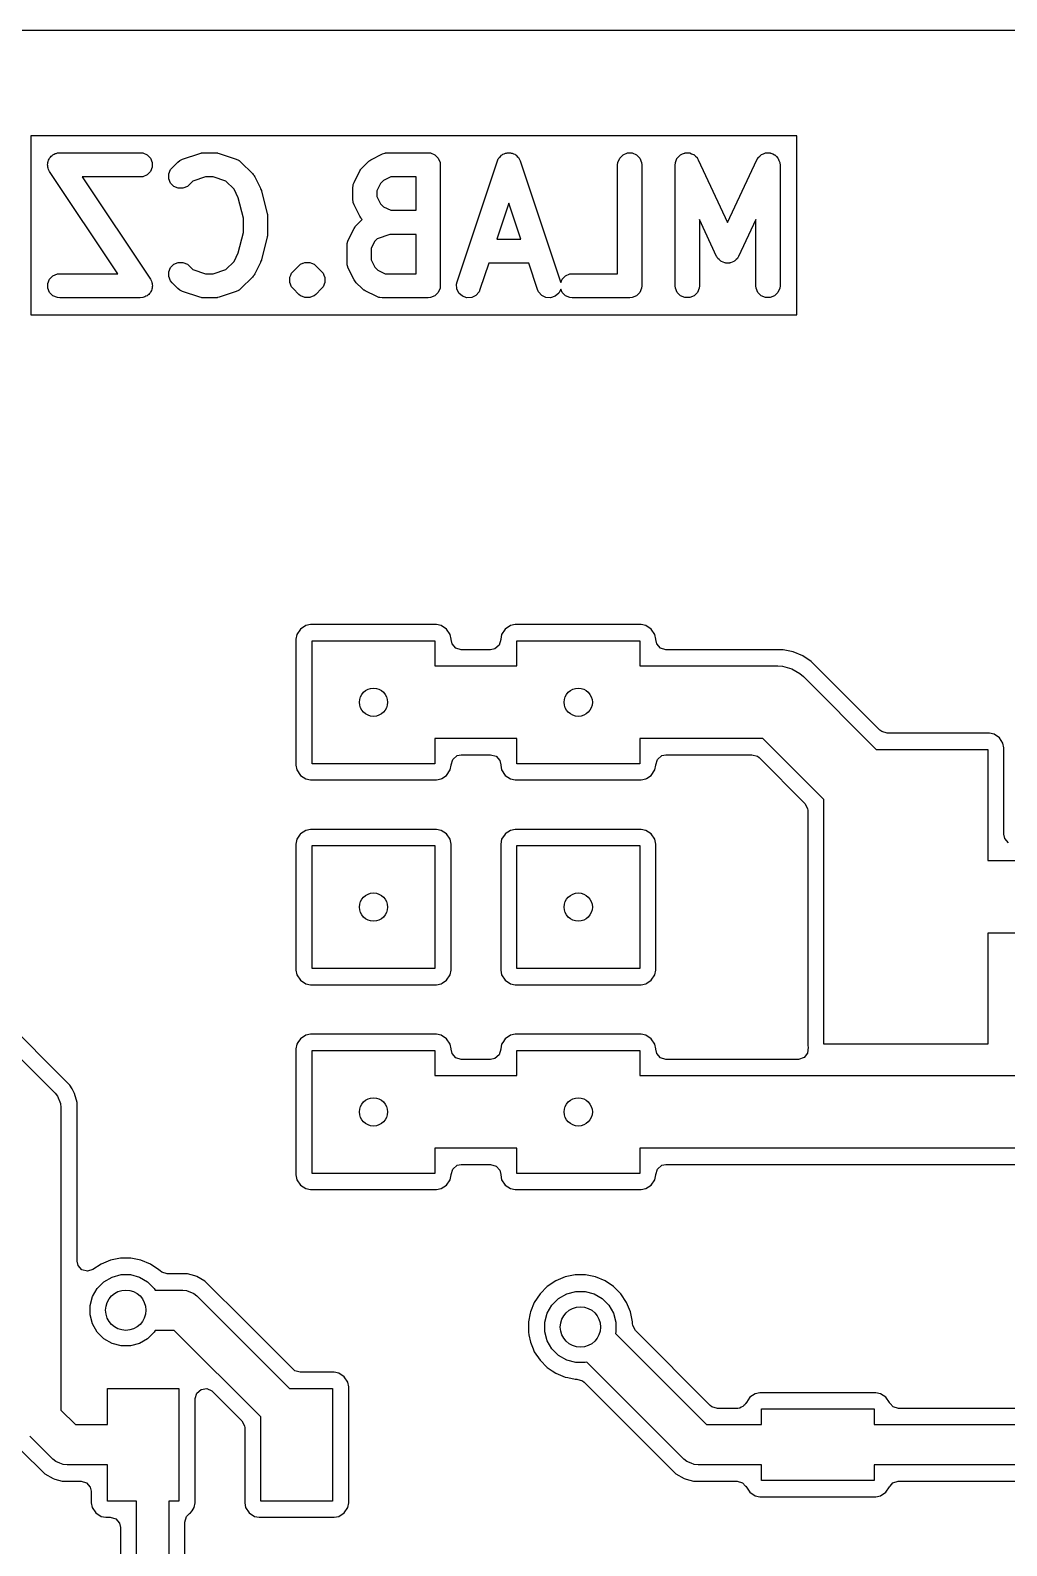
# Model space of a CAD drawing. Extents: x 0.01 to 1.59, y 0.01 to 1.99.
# Drawn here: x 0.322 to 0.799, y 1.248 to 1.988 of the extents above; entities that cross this region are included whole.
import ezdxf

# ---------------------------------------------------------------- set-up
doc = ezdxf.new("R2010")
doc.units = 0
doc.header["$MEASUREMENT"] = 0
doc.layers.add('BLACK', color=7, linetype='CONTINUOUS')

msp = doc.modelspace()

# ---------------------------------------------------------------- linework, layer by layer
at = {"layer": 'BLACK', "linetype": 'CONTINUOUS'}
for p, q in [((0.01695, 1.98801), (1.58305, 1.98801)), ((0.69668, 1.93646), (0.32263, 1.93646)), ((0.32263, 1.93646), (0.32263, 1.84919)), ((0.69668, 1.84919), (0.69668, 1.93646)), ((0.33095, 1.9235), (0.33117, 1.92404)), ((0.33095, 1.92292), (0.33095, 1.9235)), ((0.33117, 1.92404), (0.33129, 1.92461)), ((0.33129, 1.92461), (0.33161, 1.9251)), ((0.33161, 1.9251), (0.33183, 1.92563)), ((0.33183, 1.92563), (0.33224, 1.92604)), ((0.33224, 1.92604), (0.33257, 1.92653)), ((0.33257, 1.92653), (0.33305, 1.92685)), ((0.33305, 1.92685), (0.33346, 1.92726)), ((0.33346, 1.92726), (0.334, 1.92748)), ((0.334, 1.92748), (0.33449, 1.92781)), ((0.33449, 1.92781), (0.33505, 1.92792)), ((0.33505, 1.92792), (0.33559, 1.92814)), ((0.33559, 1.92814), (0.33674, 1.92825)), ((0.33674, 1.92825), (0.37611, 1.92825)), ((0.37611, 1.92825), (0.37726, 1.92814)), ((0.37726, 1.92814), (0.37939, 1.92726)), ((0.37939, 1.92726), (0.38102, 1.92563)), ((0.38102, 1.92563), (0.3819, 1.9235)), ((0.3819, 1.9235), (0.3819, 1.9212)), ((0.39162, 1.9209), (0.39443, 1.92371)), ((0.39443, 1.92371), (0.39533, 1.92445)), ((0.39533, 1.92445), (0.39552, 1.92453)), ((0.39552, 1.92453), (0.39568, 1.92467)), ((0.39568, 1.92467), (0.39674, 1.92514)), ((0.39674, 1.92514), (0.40518, 1.92795)), ((0.40518, 1.92795), (0.40575, 1.92808)), ((0.40575, 1.92808), (0.40589, 1.92814)), ((0.40589, 1.92814), (0.4061, 1.92816)), ((0.4061, 1.92816), (0.40631, 1.92821)), ((0.40631, 1.92821), (0.40646, 1.9282)), ((0.40646, 1.9282), (0.40704, 1.92825)), ((0.40704, 1.92825), (0.41267, 1.92825)), ((0.41267, 1.92825), (0.41325, 1.9282)), ((0.41325, 1.9282), (0.41341, 1.92821)), ((0.41341, 1.92821), (0.41361, 1.92816)), ((0.41361, 1.92816), (0.41382, 1.92814)), ((0.41382, 1.92814), (0.41396, 1.92808)), ((0.41396, 1.92808), (0.41454, 1.92795)), ((0.41454, 1.92795), (0.42297, 1.92514)), ((0.42297, 1.92514), (0.42403, 1.92467)), ((0.42403, 1.92467), (0.42419, 1.92453)), ((0.42419, 1.92453), (0.42439, 1.92445)), ((0.42439, 1.92445), (0.42528, 1.92371)), ((0.42528, 1.92371), (0.43091, 1.91809)), ((0.48442, 1.9209), (0.48723, 1.92371)), ((0.48723, 1.92371), (0.48769, 1.92408)), ((0.48769, 1.92408), (0.48779, 1.9242)), ((0.48779, 1.9242), (0.48797, 1.92431)), ((0.48797, 1.92431), (0.48813, 1.92445)), ((0.48813, 1.92445), (0.48827, 1.92451)), ((0.48827, 1.92451), (0.48877, 1.92482)), ((0.48877, 1.92482), (0.49439, 1.92763)), ((0.49439, 1.92763), (0.49547, 1.92805)), ((0.49547, 1.92805), (0.49568, 1.92806)), ((0.49568, 1.92806), (0.49588, 1.92814)), ((0.49588, 1.92814), (0.49703, 1.92825)), ((0.49703, 1.92825), (0.51672, 1.92825)), ((0.51672, 1.92825), (0.51787, 1.92814)), ((0.51787, 1.92814), (0.52, 1.92726)), ((0.52, 1.92726), (0.52163, 1.92563)), ((0.52163, 1.92563), (0.52251, 1.9235)), ((0.52251, 1.9235), (0.52262, 1.92235)), ((0.5308, 1.86516), (0.55049, 1.92422)), ((0.55049, 1.92422), (0.55096, 1.92527)), ((0.55096, 1.92527), (0.55123, 1.92559)), ((0.55123, 1.92559), (0.55142, 1.92597)), ((0.55142, 1.92597), (0.55198, 1.92646)), ((0.55198, 1.92646), (0.55247, 1.92701)), ((0.55247, 1.92701), (0.55284, 1.9272)), ((0.55284, 1.9272), (0.55316, 1.92748)), ((0.55316, 1.92748), (0.55387, 1.92771)), ((0.55387, 1.92771), (0.55453, 1.92805)), ((0.55453, 1.92805), (0.55495, 1.92807)), ((0.55495, 1.92807), (0.55535, 1.92821)), ((0.55535, 1.92821), (0.55609, 1.92816)), ((0.55609, 1.92816), (0.55683, 1.92821)), ((0.55683, 1.92821), (0.55723, 1.92807)), ((0.55723, 1.92807), (0.55765, 1.92805)), ((0.55765, 1.92805), (0.55831, 1.92771)), ((0.55831, 1.92771), (0.55901, 1.92748)), ((0.55901, 1.92748), (0.55933, 1.9272)), ((0.55933, 1.9272), (0.55971, 1.92701)), ((0.55971, 1.92701), (0.56019, 1.92646)), ((0.56019, 1.92646), (0.56075, 1.92597)), ((0.56075, 1.92597), (0.56094, 1.92559)), ((0.56094, 1.92559), (0.56122, 1.92527)), ((0.56122, 1.92527), (0.56169, 1.92422)), ((0.56169, 1.92422), (0.58138, 1.86516)), ((0.60924, 1.92235), (0.60935, 1.9235)), ((0.60935, 1.9235), (0.61023, 1.92563)), ((0.61023, 1.92563), (0.61186, 1.92726)), ((0.61186, 1.92726), (0.61399, 1.92814)), ((0.61399, 1.92814), (0.6163, 1.92814)), ((0.6163, 1.92814), (0.61842, 1.92726)), ((0.61842, 1.92726), (0.62005, 1.92563)), ((0.62005, 1.92563), (0.62094, 1.9235)), ((0.62094, 1.9235), (0.62105, 1.92235)), ((0.63746, 1.92332), (0.63747, 1.9235)), ((0.63747, 1.9235), (0.63787, 1.92445)), ((0.63787, 1.92445), (0.63822, 1.92541)), ((0.63822, 1.92541), (0.6383, 1.92551)), ((0.6383, 1.92551), (0.63835, 1.92563)), ((0.63835, 1.92563), (0.63908, 1.92635)), ((0.63908, 1.92635), (0.63977, 1.92711)), ((0.63977, 1.92711), (0.63989, 1.92717)), ((0.63989, 1.92717), (0.63998, 1.92726)), ((0.63998, 1.92726), (0.64093, 1.92765)), ((0.64093, 1.92765), (0.64186, 1.92809)), ((0.64186, 1.92809), (0.64199, 1.92809)), ((0.64199, 1.92809), (0.64211, 1.92814)), ((0.64211, 1.92814), (0.64314, 1.92814)), ((0.64314, 1.92814), (0.64416, 1.92819)), ((0.64416, 1.92819), (0.64429, 1.92814)), ((0.64429, 1.92814), (0.64442, 1.92814)), ((0.64442, 1.92814), (0.64536, 1.92775)), ((0.64536, 1.92775), (0.64633, 1.9274)), ((0.64633, 1.9274), (0.64642, 1.92731)), ((0.64642, 1.92731), (0.64655, 1.92726)), ((0.64655, 1.92726), (0.64727, 1.92654)), ((0.64727, 1.92654), (0.64803, 1.92584)), ((0.64803, 1.92584), (0.64812, 1.92569)), ((0.64812, 1.92569), (0.64818, 1.92563)), ((0.64818, 1.92563), (0.64823, 1.9255)), ((0.64823, 1.9255), (0.64862, 1.92485)), ((0.64862, 1.92485), (0.66295, 1.89413)), ((0.66295, 1.89413), (0.67728, 1.92485)), ((0.67728, 1.92485), (0.67767, 1.9255)), ((0.67767, 1.9255), (0.67772, 1.92563)), ((0.67772, 1.92563), (0.67778, 1.92569)), ((0.67778, 1.92569), (0.67787, 1.92584)), ((0.67787, 1.92584), (0.67863, 1.92653)), ((0.67863, 1.92653), (0.67935, 1.92726)), ((0.67935, 1.92726), (0.67948, 1.92731)), ((0.67948, 1.92731), (0.67957, 1.9274)), ((0.67957, 1.9274), (0.68054, 1.92775)), ((0.68054, 1.92775), (0.68148, 1.92814)), ((0.68148, 1.92814), (0.68161, 1.92814)), ((0.68161, 1.92814), (0.68174, 1.92819)), ((0.68174, 1.92819), (0.68276, 1.92814)), ((0.68276, 1.92814), (0.68379, 1.92814)), ((0.68379, 1.92814), (0.68391, 1.92809)), ((0.68391, 1.92809), (0.68404, 1.92809)), ((0.68404, 1.92809), (0.68497, 1.92765)), ((0.68497, 1.92765), (0.68592, 1.92726)), ((0.68592, 1.92726), (0.68601, 1.92717)), ((0.68601, 1.92717), (0.68613, 1.92711)), ((0.68613, 1.92711), (0.68682, 1.92635)), ((0.68682, 1.92635), (0.68755, 1.92563)), ((0.68755, 1.92563), (0.6876, 1.92551)), ((0.6876, 1.92551), (0.68768, 1.92541)), ((0.68768, 1.92541), (0.68803, 1.92445)), ((0.68803, 1.92445), (0.68843, 1.9235)), ((0.68843, 1.9235), (0.68844, 1.92332)), ((0.33084, 1.92236), (0.33095, 1.92292)), ((0.33095, 1.92178), (0.33084, 1.92236)), ((0.33095, 1.9212), (0.33095, 1.92178)), ((0.33117, 1.92066), (0.33095, 1.9212)), ((0.33128, 1.9201), (0.33117, 1.92066)), ((0.33183, 1.91907), (0.33128, 1.9201)), ((0.36508, 1.8692), (0.33183, 1.91907)), ((0.37611, 1.91644), (0.34778, 1.91644)), ((0.34778, 1.91644), (0.38102, 1.86657)), ((0.37726, 1.91656), (0.37611, 1.91644)), ((0.37939, 1.91744), (0.37726, 1.91656)), ((0.38102, 1.91907), (0.37939, 1.91744)), ((0.3819, 1.9212), (0.38102, 1.91907)), ((0.39, 1.91788), (0.39089, 1.92001)), ((0.39, 1.91557), (0.39, 1.91788)), ((0.39089, 1.92001), (0.39162, 1.9209)), ((0.408, 1.91644), (0.4018, 1.91438)), ((0.41171, 1.91644), (0.408, 1.91644)), ((0.41792, 1.91438), (0.41171, 1.91644)), ((0.43091, 1.91809), (0.43128, 1.91764)), ((0.43128, 1.91764), (0.43139, 1.91753)), ((0.43139, 1.91753), (0.43151, 1.91736)), ((0.43151, 1.91736), (0.43164, 1.91719)), ((0.43164, 1.91719), (0.4317, 1.91705)), ((0.4317, 1.91705), (0.43201, 1.91655)), ((0.43201, 1.91655), (0.43482, 1.91093)), ((0.4805, 1.91374), (0.48331, 1.91937)), ((0.48331, 1.91937), (0.48363, 1.91986)), ((0.48363, 1.91986), (0.48369, 1.92001)), ((0.48369, 1.92001), (0.48382, 1.92017)), ((0.48382, 1.92017), (0.48393, 1.92035)), ((0.48393, 1.92035), (0.48405, 1.92045)), ((0.48405, 1.92045), (0.48442, 1.9209)), ((0.49843, 1.91644), (0.49491, 1.91468)), ((0.51081, 1.91644), (0.49843, 1.91644)), ((0.51081, 1.90013), (0.51081, 1.91644)), ((0.52262, 1.92235), (0.52262, 1.86329)), ((0.60924, 1.8692), (0.60924, 1.92235)), ((0.62105, 1.92235), (0.62105, 1.86329)), ((0.63736, 1.92235), (0.63743, 1.92311)), ((0.63736, 1.86329), (0.63736, 1.92235)), ((0.63743, 1.92325), (0.63746, 1.92332)), ((0.63743, 1.92311), (0.63743, 1.92325)), ((0.68844, 1.92332), (0.68847, 1.92325)), ((0.68847, 1.92325), (0.68847, 1.92311)), ((0.68847, 1.92311), (0.68854, 1.92235)), ((0.68854, 1.92235), (0.68854, 1.86329)), ((0.39089, 1.91344), (0.39, 1.91557)), ((0.39251, 1.91181), (0.39089, 1.91344)), ((0.39464, 1.91093), (0.39251, 1.91181)), ((0.39695, 1.91093), (0.39464, 1.91093)), ((0.39908, 1.91181), (0.39695, 1.91093)), ((0.39997, 1.91255), (0.39908, 1.91181)), ((0.4018, 1.91438), (0.39997, 1.91255)), ((0.42188, 1.91041), (0.41792, 1.91438)), ((0.42397, 1.90623), (0.42188, 1.91041)), ((0.43482, 1.91093), (0.43486, 1.91085)), ((0.43486, 1.91085), (0.43488, 1.91081)), ((0.43488, 1.91081), (0.43505, 1.91033)), ((0.43505, 1.91033), (0.43524, 1.90985)), ((0.43524, 1.90985), (0.43524, 1.90981)), ((0.43524, 1.90981), (0.43527, 1.90972)), ((0.43527, 1.90972), (0.43808, 1.89847)), ((0.47988, 1.9111), (0.47999, 1.91225)), ((0.47988, 1.90548), (0.47988, 1.9111)), ((0.47999, 1.91225), (0.48007, 1.91245)), ((0.48007, 1.91245), (0.48009, 1.91266)), ((0.48009, 1.91266), (0.4805, 1.91374)), ((0.49345, 1.91323), (0.49169, 1.90971)), ((0.49169, 1.90971), (0.49169, 1.90687)), ((0.49491, 1.91468), (0.49345, 1.91323)), ((0.42645, 1.89631), (0.42397, 1.90623)), ((0.47999, 1.90432), (0.47988, 1.90548)), ((0.48007, 1.90413), (0.47999, 1.90432)), ((0.48009, 1.90392), (0.48007, 1.90413)), ((0.4805, 1.90284), (0.48009, 1.90392)), ((0.48331, 1.89721), (0.4805, 1.90284)), ((0.49169, 1.90687), (0.49345, 1.90335)), ((0.49345, 1.90335), (0.49491, 1.90189)), ((0.49491, 1.90189), (0.49843, 1.90013)), ((0.55609, 1.90367), (0.55022, 1.88607)), ((0.56196, 1.88607), (0.55609, 1.90367)), ((0.42645, 1.88933), (0.42645, 1.89631)), ((0.43808, 1.89847), (0.43811, 1.89827)), ((0.43811, 1.89827), (0.43815, 1.89819)), ((0.43815, 1.89819), (0.43819, 1.89776)), ((0.43819, 1.89776), (0.43825, 1.89733)), ((0.43825, 1.89733), (0.43824, 1.89724)), ((0.43824, 1.89724), (0.43826, 1.89704)), ((0.43826, 1.89704), (0.43826, 1.8886)), ((0.48161, 1.89278), (0.48442, 1.89559)), ((0.48363, 1.89672), (0.48331, 1.89721)), ((0.48369, 1.89657), (0.48363, 1.89672)), ((0.48382, 1.89641), (0.48369, 1.89657)), ((0.48393, 1.89623), (0.48382, 1.89641)), ((0.48405, 1.89613), (0.48393, 1.89623)), ((0.48442, 1.89568), (0.48405, 1.89613)), ((0.48447, 1.89563), (0.48442, 1.89568)), ((0.48442, 1.89559), (0.48447, 1.89563)), ((0.49843, 1.90013), (0.51081, 1.90013)), ((0.6576, 1.87767), (0.64917, 1.89573)), ((0.64917, 1.89573), (0.64917, 1.86329)), ((0.67673, 1.89573), (0.6683, 1.87767)), ((0.67673, 1.86329), (0.67673, 1.89573)), ((0.42397, 1.87942), (0.42645, 1.88933)), ((0.43808, 1.88717), (0.43527, 1.87592)), ((0.43811, 1.88737), (0.43808, 1.88717)), ((0.43815, 1.88745), (0.43811, 1.88737)), ((0.43819, 1.88789), (0.43815, 1.88745)), ((0.43825, 1.88832), (0.43819, 1.88789)), ((0.43826, 1.8886), (0.43824, 1.8884)), ((0.43824, 1.8884), (0.43825, 1.88832)), ((0.47769, 1.88562), (0.4805, 1.89124)), ((0.4805, 1.89124), (0.48081, 1.89174)), ((0.48081, 1.89174), (0.48087, 1.89188)), ((0.48087, 1.89188), (0.48101, 1.89205)), ((0.48101, 1.89205), (0.48112, 1.89222)), ((0.48112, 1.89222), (0.48124, 1.89233)), ((0.48124, 1.89233), (0.48161, 1.89278)), ((0.49799, 1.88832), (0.49179, 1.88625)), ((0.51081, 1.88832), (0.49799, 1.88832)), ((0.51081, 1.8692), (0.51081, 1.88832)), ((0.42188, 1.87523), (0.42397, 1.87942)), ((0.47707, 1.88298), (0.47718, 1.88413)), ((0.47707, 1.87454), (0.47707, 1.88298)), ((0.47718, 1.88413), (0.47726, 1.88433)), ((0.47726, 1.88433), (0.47728, 1.88454)), ((0.47728, 1.88454), (0.47769, 1.88562)), ((0.49064, 1.88511), (0.48888, 1.88159)), ((0.48888, 1.88159), (0.48888, 1.87594)), ((0.49179, 1.88625), (0.49064, 1.88511)), ((0.55022, 1.88607), (0.56196, 1.88607)), ((0.39, 1.87007), (0.39089, 1.8722)), ((0.39089, 1.8722), (0.39251, 1.87383)), ((0.39251, 1.87383), (0.39464, 1.87471)), ((0.39464, 1.87471), (0.39695, 1.87471)), ((0.39695, 1.87471), (0.39908, 1.87383)), ((0.39908, 1.87383), (0.39997, 1.87309)), ((0.39997, 1.87309), (0.4018, 1.87127)), ((0.41792, 1.87127), (0.42188, 1.87523)), ((0.43482, 1.87471), (0.43201, 1.86909)), ((0.43486, 1.8748), (0.43482, 1.87471)), ((0.43488, 1.87483), (0.43486, 1.8748)), ((0.43505, 1.87532), (0.43488, 1.87483)), ((0.43524, 1.8758), (0.43505, 1.87532)), ((0.43527, 1.87592), (0.43524, 1.87584)), ((0.43524, 1.87584), (0.43524, 1.8758)), ((0.45068, 1.87028), (0.45349, 1.87309)), ((0.45349, 1.87309), (0.45438, 1.87383)), ((0.45438, 1.87383), (0.45543, 1.87426)), ((0.45543, 1.87426), (0.45563, 1.87435)), ((0.45563, 1.87435), (0.45651, 1.87471)), ((0.45651, 1.87471), (0.45882, 1.87471)), ((0.45882, 1.87471), (0.4597, 1.87435)), ((0.4597, 1.87435), (0.46094, 1.87383)), ((0.46094, 1.87383), (0.46184, 1.87309)), ((0.46184, 1.87309), (0.46465, 1.87028)), ((0.47718, 1.87339), (0.47707, 1.87454)), ((0.47726, 1.87319), (0.47718, 1.87339)), ((0.47728, 1.87298), (0.47726, 1.87319)), ((0.47769, 1.8719), (0.47728, 1.87298)), ((0.4805, 1.86628), (0.47769, 1.8719)), ((0.48888, 1.87594), (0.49064, 1.87242)), ((0.49064, 1.87242), (0.49209, 1.87096)), ((0.54628, 1.87426), (0.54201, 1.86143)), ((0.56589, 1.87426), (0.54628, 1.87426)), ((0.57017, 1.86143), (0.56589, 1.87426)), ((0.65785, 1.87725), (0.6576, 1.87767)), ((0.6579, 1.8771), (0.65785, 1.87725)), ((0.65799, 1.877), (0.6579, 1.8771)), ((0.65819, 1.87667), (0.65799, 1.877)), ((0.65885, 1.87607), (0.65819, 1.87667)), ((0.65946, 1.87541), (0.65885, 1.87607)), ((0.65969, 1.87529), (0.65946, 1.87541)), ((0.65989, 1.87512), (0.65969, 1.87529)), ((0.66073, 1.87481), (0.65989, 1.87512)), ((0.66154, 1.87443), (0.66073, 1.87481)), ((0.66181, 1.87442), (0.66154, 1.87443)), ((0.66205, 1.87433), (0.66181, 1.87442)), ((0.66295, 1.87437), (0.66205, 1.87433)), ((0.66385, 1.87433), (0.66295, 1.87437)), ((0.66409, 1.87442), (0.66385, 1.87433)), ((0.66436, 1.87443), (0.66409, 1.87442)), ((0.66517, 1.87481), (0.66436, 1.87443)), ((0.66601, 1.87512), (0.66517, 1.87481)), ((0.66621, 1.87529), (0.66601, 1.87512)), ((0.66644, 1.87541), (0.66621, 1.87529)), ((0.66705, 1.87607), (0.66644, 1.87541)), ((0.66771, 1.87667), (0.66705, 1.87607)), ((0.66791, 1.877), (0.66771, 1.87667)), ((0.668, 1.8771), (0.66791, 1.877)), ((0.66805, 1.87725), (0.668, 1.8771)), ((0.6683, 1.87767), (0.66805, 1.87725)), ((0.33095, 1.86445), (0.33183, 1.86658)), ((0.33095, 1.86214), (0.33095, 1.86445)), ((0.33183, 1.86658), (0.33346, 1.8682)), ((0.33346, 1.8682), (0.33559, 1.86909)), ((0.33559, 1.86909), (0.33674, 1.8692)), ((0.33674, 1.8692), (0.36508, 1.8692)), ((0.38102, 1.86657), (0.38157, 1.86555)), ((0.38157, 1.86555), (0.38168, 1.86498)), ((0.38168, 1.86498), (0.3819, 1.86445)), ((0.3819, 1.86445), (0.3819, 1.86386)), ((0.39, 1.86777), (0.39, 1.87007)), ((0.39089, 1.86564), (0.39, 1.86777)), ((0.39162, 1.86474), (0.39089, 1.86564)), ((0.39443, 1.86193), (0.39162, 1.86474)), ((0.4018, 1.87127), (0.408, 1.8692)), ((0.408, 1.8692), (0.41171, 1.8692)), ((0.41171, 1.8692), (0.41792, 1.87127)), ((0.43091, 1.86755), (0.42528, 1.86193)), ((0.43128, 1.86801), (0.43091, 1.86755)), ((0.43139, 1.86811), (0.43128, 1.86801)), ((0.43151, 1.86829), (0.43139, 1.86811)), ((0.43164, 1.86845), (0.43151, 1.86829)), ((0.4317, 1.86859), (0.43164, 1.86845)), ((0.43201, 1.86909), (0.4317, 1.86859)), ((0.44906, 1.86726), (0.44915, 1.86747)), ((0.44906, 1.86495), (0.44906, 1.86726)), ((0.44994, 1.86283), (0.44906, 1.86495)), ((0.44915, 1.86747), (0.44955, 1.86845)), ((0.44955, 1.86845), (0.44994, 1.86939)), ((0.44994, 1.86939), (0.45068, 1.87028)), ((0.44994, 1.86939), (0.44994, 1.86939)), ((0.46465, 1.87028), (0.46539, 1.86939)), ((0.46539, 1.86939), (0.46578, 1.86842)), ((0.46627, 1.86495), (0.46539, 1.86283)), ((0.46578, 1.86842), (0.46627, 1.86726)), ((0.46627, 1.86726), (0.46627, 1.86495)), ((0.48081, 1.86578), (0.4805, 1.86628)), ((0.48087, 1.86564), (0.48081, 1.86578)), ((0.48101, 1.86548), (0.48087, 1.86564)), ((0.48112, 1.8653), (0.48101, 1.86548)), ((0.48124, 1.8652), (0.48112, 1.8653)), ((0.48161, 1.86474), (0.48124, 1.8652)), ((0.48442, 1.86193), (0.48161, 1.86474)), ((0.49209, 1.87096), (0.49562, 1.8692)), ((0.49562, 1.8692), (0.51081, 1.8692)), ((0.53054, 1.86403), (0.5308, 1.86516)), ((0.58138, 1.86516), (0.58143, 1.86493)), ((0.58143, 1.86493), (0.58211, 1.86658)), ((0.58211, 1.86658), (0.58374, 1.8682)), ((0.58374, 1.8682), (0.58587, 1.86909)), ((0.58587, 1.86909), (0.58702, 1.8692)), ((0.58702, 1.8692), (0.60924, 1.8692)), ((0.33183, 1.86001), (0.33095, 1.86214)), ((0.33346, 1.85838), (0.33183, 1.86001)), ((0.33559, 1.8575), (0.33346, 1.85838)), ((0.33674, 1.85739), (0.33559, 1.8575)), ((0.3761, 1.85739), (0.33674, 1.85739)), ((0.37611, 1.85739), (0.3761, 1.85739)), ((0.37726, 1.8575), (0.37611, 1.85739)), ((0.3778, 1.85772), (0.37726, 1.8575)), ((0.37836, 1.85784), (0.3778, 1.85772)), ((0.37885, 1.85816), (0.37836, 1.85784)), ((0.37939, 1.85838), (0.37885, 1.85816)), ((0.3798, 1.85879), (0.37939, 1.85838)), ((0.38028, 1.85911), (0.3798, 1.85879)), ((0.38061, 1.8596), (0.38028, 1.85911)), ((0.38102, 1.86001), (0.38061, 1.8596)), ((0.38124, 1.86055), (0.38102, 1.86001)), ((0.38156, 1.86103), (0.38124, 1.86055)), ((0.38168, 1.8616), (0.38156, 1.86103)), ((0.3819, 1.86214), (0.38168, 1.8616)), ((0.3819, 1.86386), (0.38202, 1.86329)), ((0.38202, 1.86329), (0.3819, 1.86272)), ((0.3819, 1.86272), (0.3819, 1.86214)), ((0.39533, 1.8612), (0.39443, 1.86193)), ((0.39552, 1.86111), (0.39533, 1.8612)), ((0.39568, 1.86098), (0.39552, 1.86111)), ((0.39674, 1.8605), (0.39568, 1.86098)), ((0.40518, 1.85769), (0.39674, 1.8605)), ((0.40575, 1.85756), (0.40518, 1.85769)), ((0.40589, 1.8575), (0.40575, 1.85756)), ((0.4061, 1.85748), (0.40589, 1.8575)), ((0.40631, 1.85743), (0.4061, 1.85748)), ((0.40646, 1.85745), (0.40631, 1.85743)), ((0.40704, 1.85739), (0.40646, 1.85745)), ((0.41267, 1.85739), (0.40704, 1.85739)), ((0.41325, 1.85745), (0.41267, 1.85739)), ((0.41341, 1.85743), (0.41325, 1.85745)), ((0.41361, 1.85748), (0.41341, 1.85743)), ((0.41382, 1.8575), (0.41361, 1.85748)), ((0.41396, 1.85756), (0.41382, 1.8575)), ((0.41454, 1.85769), (0.41396, 1.85756)), ((0.42297, 1.8605), (0.41454, 1.85769)), ((0.42403, 1.86098), (0.42297, 1.8605)), ((0.42419, 1.86111), (0.42403, 1.86098)), ((0.42439, 1.8612), (0.42419, 1.86111)), ((0.42528, 1.86193), (0.42439, 1.8612)), ((0.45068, 1.86193), (0.44994, 1.86283)), ((0.45349, 1.85912), (0.45068, 1.86193)), ((0.45438, 1.85838), (0.45349, 1.85912)), ((0.45528, 1.85801), (0.45438, 1.85838)), ((0.45651, 1.8575), (0.45528, 1.85801)), ((0.45882, 1.8575), (0.45651, 1.8575)), ((0.45651, 1.8575), (0.45651, 1.8575)), ((0.45651, 1.8575), (0.45651, 1.8575)), ((0.46005, 1.85801), (0.45882, 1.8575)), ((0.46094, 1.85838), (0.46005, 1.85801)), ((0.46184, 1.85912), (0.46094, 1.85838)), ((0.46094, 1.85838), (0.46094, 1.85838)), ((0.46465, 1.86193), (0.46184, 1.85912)), ((0.46539, 1.86283), (0.46465, 1.86193)), ((0.48487, 1.86156), (0.48442, 1.86193)), ((0.48498, 1.86144), (0.48487, 1.86156)), ((0.48515, 1.86133), (0.48498, 1.86144)), ((0.48532, 1.8612), (0.48515, 1.86133)), ((0.48546, 1.86114), (0.48532, 1.8612)), ((0.48596, 1.86082), (0.48546, 1.86114)), ((0.49158, 1.85801), (0.48596, 1.86082)), ((0.49266, 1.8576), (0.49158, 1.85801)), ((0.49287, 1.85758), (0.49266, 1.8576)), ((0.49307, 1.8575), (0.49287, 1.85758)), ((0.49422, 1.85739), (0.49307, 1.8575)), ((0.51672, 1.85739), (0.49422, 1.85739)), ((0.51787, 1.8575), (0.51672, 1.85739)), ((0.52, 1.85838), (0.51787, 1.8575)), ((0.52163, 1.86001), (0.52, 1.85838)), ((0.52251, 1.86214), (0.52163, 1.86001)), ((0.52262, 1.86329), (0.52251, 1.86214)), ((0.52251, 1.86214), (0.52251, 1.86214)), ((0.53071, 1.86173), (0.53054, 1.86403)), ((0.53174, 1.85967), (0.53071, 1.86173)), ((0.53348, 1.85816), (0.53174, 1.85967)), ((0.53566, 1.85743), (0.53348, 1.85816)), ((0.53796, 1.8576), (0.53566, 1.85743)), ((0.54002, 1.85863), (0.53796, 1.8576)), ((0.54153, 1.86037), (0.54002, 1.85863)), ((0.54201, 1.86143), (0.54153, 1.86037)), ((0.57064, 1.86037), (0.57017, 1.86143)), ((0.57215, 1.85863), (0.57064, 1.86037)), ((0.57421, 1.8576), (0.57215, 1.85863)), ((0.57651, 1.85743), (0.57421, 1.8576)), ((0.5787, 1.85816), (0.57651, 1.85743)), ((0.58044, 1.85967), (0.5787, 1.85816)), ((0.58143, 1.86166), (0.58044, 1.85967)), ((0.58211, 1.86001), (0.58143, 1.86166)), ((0.58374, 1.85838), (0.58211, 1.86001)), ((0.58587, 1.8575), (0.58374, 1.85838)), ((0.58702, 1.85739), (0.58587, 1.8575)), ((0.61514, 1.85739), (0.58702, 1.85739)), ((0.6163, 1.8575), (0.61514, 1.85739)), ((0.61842, 1.85838), (0.6163, 1.8575)), ((0.62005, 1.86001), (0.61842, 1.85838)), ((0.62094, 1.86214), (0.62005, 1.86001)), ((0.62105, 1.86329), (0.62094, 1.86214)), ((0.62094, 1.86214), (0.62094, 1.86214)), ((0.63747, 1.86214), (0.63736, 1.86329)), ((0.63835, 1.86001), (0.63747, 1.86214)), ((0.63998, 1.85838), (0.63835, 1.86001)), ((0.64211, 1.8575), (0.63998, 1.85838)), ((0.64442, 1.8575), (0.64211, 1.8575)), ((0.64655, 1.85838), (0.64442, 1.8575)), ((0.64818, 1.86001), (0.64655, 1.85838)), ((0.64906, 1.86214), (0.64818, 1.86001)), ((0.64917, 1.86329), (0.64906, 1.86214)), ((0.67684, 1.86214), (0.67673, 1.86329)), ((0.67772, 1.86001), (0.67684, 1.86214)), ((0.67935, 1.85838), (0.67772, 1.86001)), ((0.68148, 1.8575), (0.67935, 1.85838)), ((0.68379, 1.8575), (0.68148, 1.8575)), ((0.68592, 1.85838), (0.68379, 1.8575)), ((0.68755, 1.86001), (0.68592, 1.85838)), ((0.68843, 1.86214), (0.68755, 1.86001)), ((0.68854, 1.86329), (0.68843, 1.86214)), ((0.32263, 1.84919), (0.69668, 1.84919)), ((0.45431, 1.69569), (0.45256, 1.69308)), ((0.45692, 1.69744), (0.45431, 1.69569)), ((0.45922, 1.69789), (0.45692, 1.69744)), ((0.52078, 1.69789), (0.45922, 1.69789)), ((0.52308, 1.69744), (0.52078, 1.69789)), ((0.52569, 1.69569), (0.52308, 1.69744)), ((0.52744, 1.69308), (0.52569, 1.69569)), ((0.55431, 1.69569), (0.55256, 1.69308)), ((0.55692, 1.69744), (0.55431, 1.69569)), ((0.55922, 1.69789), (0.55692, 1.69744)), ((0.62078, 1.69789), (0.55922, 1.69789)), ((0.62308, 1.69744), (0.62078, 1.69789)), ((0.62569, 1.69569), (0.62308, 1.69744)), ((0.62744, 1.69308), (0.62569, 1.69569)), ((0.45256, 1.69308), (0.45211, 1.69078)), ((0.45211, 1.69078), (0.45211, 1.62922)), ((0.45256, 1.69308), (0.45256, 1.69308)), ((0.46, 1.63), (0.46, 1.69)), ((0.46, 1.69), (0.52, 1.69)), ((0.52, 1.69), (0.52, 1.67772)), ((0.52789, 1.69078), (0.52744, 1.69308)), ((0.52789, 1.69057), (0.52789, 1.69078)), ((0.52789, 1.69078), (0.52789, 1.69078)), ((0.52834, 1.68851), (0.52789, 1.69057)), ((0.53017, 1.6864), (0.52834, 1.68851)), ((0.55132, 1.68789), (0.54921, 1.68606)), ((0.55211, 1.69057), (0.55132, 1.68789)), ((0.55256, 1.69308), (0.55211, 1.69078)), ((0.55211, 1.69078), (0.55211, 1.69057)), ((0.55256, 1.69308), (0.55256, 1.69308)), ((0.56, 1.67772), (0.56, 1.69)), ((0.56, 1.69), (0.62, 1.69)), ((0.62, 1.69), (0.62, 1.67772)), ((0.62789, 1.69078), (0.62744, 1.69308)), ((0.62789, 1.69057), (0.62789, 1.69078)), ((0.62789, 1.69078), (0.62789, 1.69078)), ((0.62834, 1.68851), (0.62789, 1.69057)), ((0.63017, 1.6864), (0.62834, 1.68851)), ((0.53285, 1.68561), (0.53017, 1.6864)), ((0.54715, 1.68561), (0.53285, 1.68561)), ((0.54921, 1.68606), (0.54715, 1.68561)), ((0.63285, 1.68561), (0.63017, 1.6864)), ((0.69002, 1.68561), (0.63285, 1.68561)), ((0.69497, 1.68463), (0.69002, 1.68561)), ((0.69002, 1.68561), (0.69002, 1.68561)), ((0.69963, 1.6827), (0.69497, 1.68463)), ((0.70383, 1.67989), (0.69963, 1.6827)), ((0.73737, 1.64635), (0.70383, 1.67989)), ((0.52, 1.67772), (0.56, 1.67772)), ((0.62, 1.67772), (0.6875, 1.67772)), ((0.6875, 1.67772), (0.68981, 1.67756)), ((0.68981, 1.67756), (0.69428, 1.67637)), ((0.69428, 1.67637), (0.69829, 1.67406)), ((0.69829, 1.67406), (0.69829, 1.67406)), ((0.69829, 1.67406), (0.70003, 1.67253)), ((0.70003, 1.67253), (0.73555, 1.637)), ((0.56, 1.64228), (0.52, 1.64228)), ((0.52, 1.64228), (0.52, 1.63)), ((0.56, 1.63), (0.56, 1.64228)), ((0.68016, 1.64228), (0.62, 1.64228)), ((0.62, 1.64228), (0.62, 1.63)), ((0.71, 1.61245), (0.68016, 1.64228)), ((0.7382, 1.64568), (0.73737, 1.64635)), ((0.74088, 1.64489), (0.7382, 1.64568)), ((0.79078, 1.64489), (0.74088, 1.64489)), ((0.79308, 1.64444), (0.79078, 1.64489)), ((0.79078, 1.64489), (0.79078, 1.64489)), ((0.79569, 1.64269), (0.79308, 1.64444)), ((0.79744, 1.64008), (0.79569, 1.64269)), ((0.73555, 1.637), (0.79, 1.637)), ((0.79, 1.637), (0.79, 1.58272)), ((0.79789, 1.63778), (0.79744, 1.64008)), ((0.79789, 1.59557), (0.79789, 1.63778)), ((0.79789, 1.63778), (0.79789, 1.63778)), ((0.45211, 1.62922), (0.45256, 1.62692)), ((0.52, 1.63), (0.46, 1.63)), ((0.52744, 1.62692), (0.52789, 1.62922)), ((0.52789, 1.62943), (0.52868, 1.63211)), ((0.52789, 1.62922), (0.52789, 1.62943)), ((0.52868, 1.63211), (0.53079, 1.63394)), ((0.53079, 1.63394), (0.53285, 1.63439)), ((0.53285, 1.63439), (0.54715, 1.63439)), ((0.54715, 1.63439), (0.54983, 1.6336)), ((0.54983, 1.6336), (0.55166, 1.63149)), ((0.55166, 1.63149), (0.55211, 1.62943)), ((0.55211, 1.62943), (0.55211, 1.62922)), ((0.55211, 1.62922), (0.55256, 1.62692)), ((0.62, 1.63), (0.56, 1.63)), ((0.62744, 1.62692), (0.62789, 1.62922)), ((0.62789, 1.62943), (0.62868, 1.63211)), ((0.62789, 1.62922), (0.62789, 1.62943)), ((0.62868, 1.63211), (0.63079, 1.63394)), ((0.63079, 1.63394), (0.63285, 1.63439)), ((0.63285, 1.63439), (0.67484, 1.63439)), ((0.67484, 1.63439), (0.67752, 1.6336)), ((0.67752, 1.6336), (0.67834, 1.63294)), ((0.67834, 1.63294), (0.70065, 1.61063)), ((0.45256, 1.62692), (0.45256, 1.62692)), ((0.45256, 1.62692), (0.45431, 1.62431)), ((0.45431, 1.62431), (0.45692, 1.62256)), ((0.45692, 1.62256), (0.45692, 1.62256)), ((0.45692, 1.62256), (0.45922, 1.62211)), ((0.45922, 1.62211), (0.45922, 1.62211)), ((0.45922, 1.62211), (0.52078, 1.62211)), ((0.52078, 1.62211), (0.52308, 1.62256)), ((0.52308, 1.62256), (0.5234, 1.62278)), ((0.52308, 1.62256), (0.52308, 1.62256)), ((0.5234, 1.62278), (0.52569, 1.62431)), ((0.52569, 1.62431), (0.52744, 1.62692)), ((0.55256, 1.62692), (0.55256, 1.62692)), ((0.55256, 1.62692), (0.55431, 1.62431)), ((0.55431, 1.62431), (0.55692, 1.62256)), ((0.55692, 1.62256), (0.55692, 1.62256)), ((0.55692, 1.62256), (0.55922, 1.62211)), ((0.55922, 1.62211), (0.55922, 1.62211)), ((0.55922, 1.62211), (0.62078, 1.62211)), ((0.62078, 1.62211), (0.62308, 1.62256)), ((0.62308, 1.62256), (0.6234, 1.62278)), ((0.62308, 1.62256), (0.62308, 1.62256)), ((0.6234, 1.62278), (0.62569, 1.62431)), ((0.62569, 1.62431), (0.62744, 1.62692)), ((0.70065, 1.61063), (0.70199, 1.60818)), ((0.70199, 1.60818), (0.70211, 1.60712)), ((0.70211, 1.60712), (0.70211, 1.49222)), ((0.71, 1.493), (0.71, 1.61245)), ((0.45922, 1.59789), (0.45692, 1.59744)), ((0.52078, 1.59789), (0.45922, 1.59789)), ((0.52308, 1.59744), (0.52078, 1.59789)), ((0.55922, 1.59789), (0.55692, 1.59744)), ((0.62078, 1.59789), (0.55922, 1.59789)), ((0.62308, 1.59744), (0.62078, 1.59789)), ((0.45256, 1.59308), (0.45211, 1.59078)), ((0.45211, 1.59078), (0.45211, 1.52922)), ((0.45423, 1.59557), (0.45256, 1.59308)), ((0.45256, 1.59308), (0.45256, 1.59308)), ((0.45431, 1.59569), (0.45423, 1.59557)), ((0.45692, 1.59744), (0.45431, 1.59569)), ((0.52569, 1.59569), (0.52308, 1.59744)), ((0.52744, 1.59308), (0.52569, 1.59569)), ((0.52789, 1.59078), (0.52744, 1.59308)), ((0.52789, 1.52922), (0.52789, 1.59078)), ((0.52789, 1.59078), (0.52789, 1.59078)), ((0.55256, 1.59308), (0.55211, 1.59078)), ((0.55211, 1.59078), (0.55211, 1.52922)), ((0.55423, 1.59557), (0.55256, 1.59308)), ((0.55256, 1.59308), (0.55256, 1.59308)), ((0.55431, 1.59569), (0.55423, 1.59557)), ((0.55692, 1.59744), (0.55431, 1.59569)), ((0.62569, 1.59569), (0.62308, 1.59744)), ((0.62744, 1.59308), (0.62569, 1.59569)), ((0.62789, 1.59078), (0.62744, 1.59308)), ((0.62789, 1.52922), (0.62789, 1.59078)), ((0.79834, 1.59351), (0.79789, 1.59557)), ((0.80017, 1.5914), (0.79834, 1.59351)), ((0.46, 1.53), (0.46, 1.59)), ((0.46, 1.59), (0.52, 1.59)), ((0.52, 1.59), (0.52, 1.53)), ((0.56, 1.53), (0.56, 1.59)), ((0.56, 1.59), (0.62, 1.59)), ((0.62, 1.59), (0.62, 1.53)), ((0.79, 1.58272), (0.90228, 1.58272)), ((0.92, 1.54728), (0.79, 1.54728)), ((0.79, 1.54728), (0.79, 1.493)), ((0.45211, 1.52922), (0.45256, 1.52692)), ((0.45256, 1.52692), (0.45256, 1.52692)), ((0.45256, 1.52692), (0.45431, 1.52431)), ((0.45431, 1.52431), (0.45692, 1.52256)), ((0.52, 1.53), (0.46, 1.53)), ((0.52357, 1.52289), (0.52569, 1.52431)), ((0.52569, 1.52431), (0.52744, 1.52692)), ((0.52744, 1.52692), (0.52789, 1.52922)), ((0.55211, 1.52922), (0.55256, 1.52692)), ((0.55256, 1.52692), (0.55256, 1.52692)), ((0.55256, 1.52692), (0.55431, 1.52431)), ((0.55431, 1.52431), (0.55692, 1.52256)), ((0.62, 1.53), (0.56, 1.53)), ((0.62357, 1.52289), (0.62569, 1.52431)), ((0.62569, 1.52431), (0.62744, 1.52692)), ((0.62744, 1.52692), (0.62789, 1.52922)), ((0.45692, 1.52256), (0.45692, 1.52256)), ((0.45692, 1.52256), (0.45922, 1.52211)), ((0.45922, 1.52211), (0.45922, 1.52211)), ((0.45922, 1.52211), (0.52078, 1.52211)), ((0.52078, 1.52211), (0.52308, 1.52256)), ((0.52308, 1.52256), (0.52357, 1.52289)), ((0.52308, 1.52256), (0.52308, 1.52256)), ((0.55692, 1.52256), (0.55692, 1.52256)), ((0.55692, 1.52256), (0.55922, 1.52211)), ((0.55922, 1.52211), (0.55922, 1.52211)), ((0.55922, 1.52211), (0.62078, 1.52211)), ((0.62078, 1.52211), (0.62308, 1.52256)), ((0.62308, 1.52256), (0.62357, 1.52289)), ((0.62308, 1.52256), (0.62308, 1.52256)), ((0.34169, 1.47308), (0.30808, 1.50669)), ((0.30414, 1.49946), (0.33446, 1.46914)), ((0.45431, 1.49569), (0.4531, 1.49388)), ((0.45692, 1.49744), (0.45431, 1.49569)), ((0.45922, 1.49789), (0.45692, 1.49744)), ((0.52078, 1.49789), (0.45922, 1.49789)), ((0.52308, 1.49744), (0.52078, 1.49789)), ((0.52569, 1.49569), (0.52308, 1.49744)), ((0.52744, 1.49308), (0.52569, 1.49569)), ((0.55431, 1.49569), (0.5531, 1.49388)), ((0.55692, 1.49744), (0.55431, 1.49569)), ((0.55922, 1.49789), (0.55692, 1.49744)), ((0.62078, 1.49789), (0.55922, 1.49789)), ((0.62308, 1.49744), (0.62078, 1.49789)), ((0.62569, 1.49569), (0.62308, 1.49744)), ((0.62744, 1.49308), (0.62569, 1.49569)), ((0.45256, 1.49308), (0.45211, 1.49078)), ((0.45211, 1.49078), (0.45211, 1.42922)), ((0.4531, 1.49388), (0.45256, 1.49308)), ((0.45256, 1.49308), (0.45256, 1.49308)), ((0.46, 1.43), (0.46, 1.49)), ((0.46, 1.49), (0.52, 1.49)), ((0.52, 1.49), (0.52, 1.47772)), ((0.52789, 1.49078), (0.52744, 1.49308)), ((0.52789, 1.49057), (0.52789, 1.49078)), ((0.52789, 1.49078), (0.52789, 1.49078)), ((0.52834, 1.48851), (0.52789, 1.49057)), ((0.53017, 1.4864), (0.52834, 1.48851)), ((0.55132, 1.48789), (0.54921, 1.48606)), ((0.55211, 1.49057), (0.55132, 1.48789)), ((0.55256, 1.49308), (0.55211, 1.49078)), ((0.55211, 1.49078), (0.55211, 1.49057)), ((0.5531, 1.49388), (0.55256, 1.49308)), ((0.55256, 1.49308), (0.55256, 1.49308)), ((0.56, 1.47772), (0.56, 1.49)), ((0.56, 1.49), (0.62, 1.49)), ((0.62, 1.49), (0.62, 1.47772)), ((0.62789, 1.49078), (0.62744, 1.49308)), ((0.62789, 1.49057), (0.62789, 1.49078)), ((0.62789, 1.49078), (0.62789, 1.49078)), ((0.62834, 1.48851), (0.62789, 1.49057)), ((0.63017, 1.4864), (0.62834, 1.48851)), ((0.70199, 1.48875), (0.70028, 1.48655)), ((0.70224, 1.49154), (0.70199, 1.48875)), ((0.70211, 1.49222), (0.70224, 1.49154)), ((0.79, 1.493), (0.71, 1.493)), ((0.53285, 1.48561), (0.53017, 1.4864)), ((0.54715, 1.48561), (0.53285, 1.48561)), ((0.54921, 1.48606), (0.54715, 1.48561)), ((0.63285, 1.48561), (0.63017, 1.4864)), ((0.69738, 1.48561), (0.63285, 1.48561)), ((0.69764, 1.48562), (0.69738, 1.48561)), ((0.70028, 1.48655), (0.69764, 1.48562)), ((0.34275, 1.47125), (0.34169, 1.47308)), ((0.52, 1.47772), (0.56, 1.47772)), ((0.62, 1.47772), (0.97, 1.47772)), ((0.33446, 1.46914), (0.33568, 1.46765)), ((0.33568, 1.46765), (0.33568, 1.46765)), ((0.33568, 1.46765), (0.33715, 1.46411)), ((0.34403, 1.46903), (0.34275, 1.47125)), ((0.34524, 1.46452), (0.34403, 1.46903)), ((0.33715, 1.46411), (0.33734, 1.46219)), ((0.33734, 1.46219), (0.33734, 1.31439)), ((0.34524, 1.38717), (0.34524, 1.46452)), ((0.34524, 1.46452), (0.34524, 1.46452)), ((0.56, 1.44228), (0.52, 1.44228)), ((0.52, 1.44228), (0.52, 1.43)), ((0.56, 1.43), (0.56, 1.44228)), ((0.995, 1.44228), (0.62, 1.44228)), ((0.62, 1.44228), (0.62, 1.43)), ((0.45211, 1.42922), (0.45256, 1.42692)), ((0.52, 1.43), (0.46, 1.43)), ((0.52744, 1.42692), (0.52789, 1.42922)), ((0.52789, 1.42943), (0.52868, 1.43211)), ((0.52789, 1.42922), (0.52789, 1.42943)), ((0.52868, 1.43211), (0.53079, 1.43394)), ((0.53079, 1.43394), (0.53285, 1.43439)), ((0.53285, 1.43439), (0.54715, 1.43439)), ((0.54715, 1.43439), (0.54983, 1.4336)), ((0.54983, 1.4336), (0.55166, 1.43149)), ((0.55166, 1.43149), (0.55211, 1.42943)), ((0.55211, 1.42943), (0.55211, 1.42922)), ((0.55211, 1.42922), (0.55256, 1.42692)), ((0.62, 1.43), (0.56, 1.43)), ((0.62744, 1.42692), (0.62789, 1.42922)), ((0.62789, 1.42943), (0.62868, 1.43211)), ((0.62789, 1.42922), (0.62789, 1.42943)), ((0.62868, 1.43211), (0.63079, 1.43394)), ((0.63079, 1.43394), (0.63285, 1.43439)), ((0.63285, 1.43439), (0.98693, 1.43439)), ((0.45256, 1.42692), (0.45256, 1.42692)), ((0.45256, 1.42692), (0.45431, 1.42431)), ((0.45431, 1.42431), (0.45692, 1.42256)), ((0.45692, 1.42256), (0.45692, 1.42256)), ((0.45692, 1.42256), (0.45922, 1.42211)), ((0.45922, 1.42211), (0.45922, 1.42211)), ((0.45922, 1.42211), (0.52078, 1.42211)), ((0.52078, 1.42211), (0.52308, 1.42256)), ((0.52308, 1.42256), (0.52569, 1.42431)), ((0.52308, 1.42256), (0.52308, 1.42256)), ((0.52569, 1.42431), (0.52744, 1.42692)), ((0.55256, 1.42692), (0.55256, 1.42692)), ((0.55256, 1.42692), (0.55431, 1.42431)), ((0.55431, 1.42431), (0.55692, 1.42256)), ((0.55692, 1.42256), (0.55692, 1.42256)), ((0.55692, 1.42256), (0.55922, 1.42211)), ((0.55922, 1.42211), (0.55922, 1.42211)), ((0.55922, 1.42211), (0.62078, 1.42211)), ((0.62078, 1.42211), (0.62308, 1.42256)), ((0.62308, 1.42256), (0.62569, 1.42431)), ((0.62308, 1.42256), (0.62308, 1.42256)), ((0.62569, 1.42431), (0.62744, 1.42692)), ((0.34572, 1.38503), (0.34524, 1.38717)), ((0.34759, 1.38295), (0.34572, 1.38503)), ((0.35696, 1.38572), (0.35295, 1.38304)), ((0.36159, 1.38764), (0.35696, 1.38572)), ((0.3665, 1.38861), (0.36159, 1.38764)), ((0.3715, 1.38861), (0.3665, 1.38861)), ((0.37641, 1.38764), (0.3715, 1.38861)), ((0.38104, 1.38572), (0.37641, 1.38764)), ((0.3852, 1.38294), (0.38104, 1.38572)), ((0.35029, 1.38221), (0.34759, 1.38295)), ((0.35295, 1.38304), (0.35029, 1.38221)), ((0.3551, 1.37387), (0.35833, 1.3771)), ((0.35833, 1.3771), (0.3623, 1.37939)), ((0.3623, 1.37939), (0.36671, 1.38057)), ((0.36671, 1.38057), (0.37129, 1.38057)), ((0.37129, 1.38057), (0.3757, 1.37939)), ((0.3757, 1.37939), (0.37967, 1.3771)), ((0.37967, 1.3771), (0.3829, 1.37387)), ((0.38575, 1.38239), (0.3852, 1.38294)), ((0.38658, 1.38172), (0.38575, 1.38239)), ((0.38926, 1.38094), (0.38658, 1.38172)), ((0.39914, 1.38094), (0.38926, 1.38094)), ((0.40269, 1.37998), (0.39914, 1.38094)), ((0.40365, 1.37973), (0.40269, 1.37998)), ((0.40769, 1.37739), (0.40365, 1.37973)), ((0.42758, 1.3575), (0.40769, 1.37739)), ((0.57903, 1.37752), (0.57486, 1.37474)), ((0.58365, 1.37944), (0.57903, 1.37752)), ((0.58856, 1.38041), (0.58365, 1.37944)), ((0.59357, 1.38041), (0.58856, 1.38041)), ((0.59848, 1.37944), (0.59357, 1.38041)), ((0.6031, 1.37752), (0.59848, 1.37944)), ((0.60726, 1.37474), (0.6031, 1.37752)), ((0.35163, 1.36549), (0.35281, 1.3699)), ((0.35281, 1.3699), (0.3551, 1.37387)), ((0.3829, 1.37387), (0.38337, 1.37304)), ((0.38337, 1.37304), (0.3857, 1.37304)), ((0.3857, 1.37304), (0.3968, 1.37304)), ((0.3968, 1.37304), (0.39872, 1.37285)), ((0.39872, 1.37285), (0.40227, 1.37138)), ((0.40227, 1.37138), (0.40227, 1.37138)), ((0.40227, 1.37138), (0.40376, 1.37016)), ((0.40376, 1.37016), (0.44892, 1.325)), ((0.57132, 1.3712), (0.56854, 1.36704)), ((0.57486, 1.37474), (0.57132, 1.3712)), ((0.57716, 1.36567), (0.5804, 1.3689)), ((0.5804, 1.3689), (0.58436, 1.37119)), ((0.58436, 1.37119), (0.58878, 1.37237)), ((0.58878, 1.37237), (0.59335, 1.37237)), ((0.59335, 1.37237), (0.59777, 1.37119)), ((0.59777, 1.37119), (0.60173, 1.3689)), ((0.60173, 1.3689), (0.60496, 1.36567)), ((0.6108, 1.3712), (0.60726, 1.37474)), ((0.61358, 1.36704), (0.6108, 1.3712)), ((0.35163, 1.36091), (0.35163, 1.36549)), ((0.56649, 1.36172), (0.56565, 1.3575)), ((0.56663, 1.36241), (0.56649, 1.36172)), ((0.56854, 1.36704), (0.56663, 1.36241)), ((0.57369, 1.35729), (0.57488, 1.3617)), ((0.57488, 1.3617), (0.57716, 1.36567)), ((0.60496, 1.36567), (0.60725, 1.3617)), ((0.60725, 1.3617), (0.60843, 1.35729)), ((0.6155, 1.36241), (0.61358, 1.36704)), ((0.61648, 1.3575), (0.6155, 1.36241)), ((0.35281, 1.3565), (0.35163, 1.36091)), ((0.3551, 1.35253), (0.35281, 1.3565)), ((0.44162, 1.34346), (0.42758, 1.3575)), ((0.56565, 1.3575), (0.56565, 1.3525)), ((0.57369, 1.35271), (0.57369, 1.35729)), ((0.60843, 1.35729), (0.60843, 1.35271)), ((0.61648, 1.35672), (0.61648, 1.3575)), ((0.61648, 1.3575), (0.61648, 1.3575)), ((0.61659, 1.35567), (0.61648, 1.35672)), ((0.61793, 1.35322), (0.61659, 1.35567)), ((0.35833, 1.3493), (0.3551, 1.35253)), ((0.3623, 1.34701), (0.35833, 1.3493)), ((0.36671, 1.34583), (0.3623, 1.34701)), ((0.3757, 1.34701), (0.37129, 1.34583)), ((0.37967, 1.3493), (0.3757, 1.34701)), ((0.3829, 1.35253), (0.37967, 1.3493)), ((0.38337, 1.35336), (0.3829, 1.35253)), ((0.3857, 1.35336), (0.38337, 1.35336)), ((0.39272, 1.35336), (0.3857, 1.35336)), ((0.435, 1.31108), (0.39272, 1.35336)), ((0.56565, 1.3525), (0.56592, 1.35116)), ((0.56592, 1.35116), (0.56663, 1.34759)), ((0.56663, 1.34759), (0.56794, 1.34442)), ((0.57488, 1.3483), (0.57369, 1.35271)), ((0.57716, 1.34433), (0.57488, 1.3483)), ((0.60843, 1.35271), (0.60819, 1.3518)), ((0.60819, 1.3518), (0.65264, 1.30734)), ((0.65446, 1.31669), (0.61793, 1.35322)), ((0.37129, 1.34583), (0.36671, 1.34583)), ((0.45074, 1.33435), (0.44162, 1.34346)), ((0.56794, 1.34442), (0.56854, 1.34296)), ((0.56854, 1.34296), (0.57132, 1.3388)), ((0.5804, 1.3411), (0.57716, 1.34433)), ((0.58436, 1.33881), (0.5804, 1.3411)), ((0.45156, 1.33368), (0.45074, 1.33435)), ((0.45424, 1.33289), (0.45156, 1.33368)), ((0.47078, 1.33289), (0.45424, 1.33289)), ((0.47308, 1.33244), (0.47078, 1.33289)), ((0.47078, 1.33289), (0.47078, 1.33289)), ((0.47569, 1.33069), (0.47308, 1.33244)), ((0.57132, 1.3388), (0.57132, 1.3388)), ((0.57132, 1.3388), (0.57486, 1.33526)), ((0.57486, 1.33526), (0.57486, 1.33526)), ((0.57486, 1.33526), (0.57723, 1.33368)), ((0.57723, 1.33368), (0.57903, 1.33248)), ((0.57903, 1.33248), (0.58365, 1.33056)), ((0.58878, 1.33763), (0.58436, 1.33881)), ((0.59335, 1.33763), (0.58878, 1.33763)), ((0.59427, 1.33788), (0.59335, 1.33763)), ((0.6416, 1.29054), (0.59427, 1.33788)), ((0.36, 1.30734), (0.36, 1.325)), ((0.36, 1.325), (0.395, 1.325)), ((0.395, 1.325), (0.395, 1.27)), ((0.40368, 1.32273), (0.40579, 1.32456)), ((0.40579, 1.32456), (0.40856, 1.32496)), ((0.40856, 1.32496), (0.4111, 1.3238)), ((0.44892, 1.325), (0.47, 1.325)), ((0.47, 1.325), (0.47, 1.27)), ((0.47744, 1.32808), (0.47569, 1.33069)), ((0.47789, 1.32578), (0.47744, 1.32808)), ((0.47789, 1.26922), (0.47789, 1.32578)), ((0.58365, 1.33056), (0.58488, 1.33032)), ((0.58488, 1.33032), (0.58856, 1.32959)), ((0.58856, 1.32959), (0.58856, 1.32959)), ((0.58856, 1.32959), (0.58934, 1.32959)), ((0.58934, 1.32959), (0.59202, 1.3288)), ((0.59202, 1.3288), (0.59285, 1.32813)), ((0.59285, 1.32813), (0.63767, 1.28331)), ((0.40289, 1.32005), (0.40368, 1.32273)), ((0.40289, 1.26922), (0.40289, 1.32005)), ((0.4111, 1.3238), (0.41136, 1.32356)), ((0.41136, 1.32356), (0.42565, 1.30926)), ((0.67132, 1.31695), (0.67079, 1.31661)), ((0.67165, 1.31768), (0.67132, 1.31695)), ((0.6717, 1.31774), (0.67165, 1.31768)), ((0.67179, 1.31767), (0.6717, 1.31774)), ((0.67213, 1.31818), (0.67179, 1.31767)), ((0.67381, 1.32069), (0.67213, 1.31818)), ((0.67642, 1.32244), (0.67381, 1.32069)), ((0.67872, 1.32289), (0.67642, 1.32244)), ((0.73528, 1.32289), (0.67872, 1.32289)), ((0.73758, 1.32244), (0.73528, 1.32289)), ((0.74019, 1.32069), (0.73758, 1.32244)), ((0.74194, 1.31808), (0.74019, 1.32069)), ((0.74221, 1.31767), (0.74194, 1.31808)), ((0.74194, 1.31808), (0.74194, 1.31808)), ((0.74228, 1.31772), (0.74221, 1.31767)), ((0.74375, 1.31602), (0.74228, 1.31772)), ((0.33734, 1.31439), (0.34439, 1.30734)), ((0.435, 1.27), (0.435, 1.31108)), ((0.65528, 1.31602), (0.65446, 1.31669)), ((0.65796, 1.31524), (0.65528, 1.31602)), ((0.66757, 1.31524), (0.65796, 1.31524)), ((0.66775, 1.31524), (0.66757, 1.31524)), ((0.66787, 1.31528), (0.66775, 1.31524)), ((0.66897, 1.31544), (0.66787, 1.31528)), ((0.66964, 1.31587), (0.66897, 1.31544)), ((0.6704, 1.31612), (0.66964, 1.31587)), ((0.67079, 1.31661), (0.6704, 1.31612)), ((0.6795, 1.30734), (0.6795, 1.315)), ((0.6795, 1.315), (0.7345, 1.315)), ((0.7345, 1.315), (0.7345, 1.30734)), ((0.74643, 1.31524), (0.74375, 1.31602)), ((0.90933, 1.31524), (0.74643, 1.31524)), ((0.34439, 1.30734), (0.36, 1.30734)), ((0.42565, 1.30926), (0.42699, 1.30681)), ((0.42699, 1.30681), (0.42711, 1.30576)), ((0.42711, 1.30576), (0.42711, 1.26922)), ((0.65264, 1.30734), (0.6795, 1.30734)), ((0.7345, 1.30734), (0.907, 1.30734)), ((0.31782, 1.29492), (0.32942, 1.28331)), ((0.33336, 1.29054), (0.32211, 1.30178)), ((0.33485, 1.28932), (0.33336, 1.29054)), ((0.33686, 1.28848), (0.33485, 1.28932)), ((0.33839, 1.28785), (0.33686, 1.28848)), ((0.34031, 1.28766), (0.33839, 1.28785)), ((0.36, 1.28766), (0.34031, 1.28766)), ((0.36, 1.27), (0.36, 1.28766)), ((0.64309, 1.28932), (0.6416, 1.29054)), ((0.6451, 1.28848), (0.64309, 1.28932)), ((0.64664, 1.28785), (0.6451, 1.28848)), ((0.64856, 1.28766), (0.64664, 1.28785)), ((0.6795, 1.28766), (0.64856, 1.28766)), ((0.6795, 1.28), (0.6795, 1.28766)), ((0.8885, 1.28766), (0.7345, 1.28766)), ((0.7345, 1.28766), (0.7345, 1.28)), ((0.32942, 1.28331), (0.32942, 1.28331)), ((0.32942, 1.28331), (0.33347, 1.28097)), ((0.33347, 1.28097), (0.33442, 1.28072)), ((0.33442, 1.28072), (0.33442, 1.28072)), ((0.33442, 1.28072), (0.33798, 1.27976)), ((0.63767, 1.28331), (0.63767, 1.28331)), ((0.63767, 1.28331), (0.64172, 1.28097)), ((0.64172, 1.28097), (0.64267, 1.28072)), ((0.64267, 1.28072), (0.64267, 1.28072)), ((0.64267, 1.28072), (0.64623, 1.27976)), ((0.7345, 1.28), (0.6795, 1.28)), ((0.33798, 1.27976), (0.33798, 1.27976)), ((0.33798, 1.27976), (0.34715, 1.27976)), ((0.34715, 1.27976), (0.34983, 1.27898)), ((0.34983, 1.27898), (0.35166, 1.27686)), ((0.35166, 1.27686), (0.35211, 1.2748)), ((0.35211, 1.2748), (0.35211, 1.26922)), ((0.64623, 1.27976), (0.64623, 1.27976)), ((0.64623, 1.27976), (0.66757, 1.27976)), ((0.66757, 1.27976), (0.67025, 1.27898)), ((0.67025, 1.27898), (0.67172, 1.27728)), ((0.67172, 1.27728), (0.67179, 1.27733)), ((0.67179, 1.27733), (0.67381, 1.27431)), ((0.67381, 1.27431), (0.67642, 1.27256)), ((0.67642, 1.27256), (0.67642, 1.27256)), ((0.67642, 1.27256), (0.67872, 1.27211)), ((0.73528, 1.27211), (0.73758, 1.27256)), ((0.73758, 1.27256), (0.74019, 1.27431)), ((0.73758, 1.27256), (0.73758, 1.27256)), ((0.74019, 1.27431), (0.74194, 1.27692)), ((0.74194, 1.27692), (0.74221, 1.27733)), ((0.74221, 1.27733), (0.7423, 1.27726)), ((0.7423, 1.27726), (0.7436, 1.27888)), ((0.7436, 1.27888), (0.74625, 1.27976)), ((0.74625, 1.27976), (0.74643, 1.27976)), ((0.74643, 1.27976), (0.87565, 1.27976)), ((0.35211, 1.26922), (0.35256, 1.26692)), ((0.35256, 1.26692), (0.35256, 1.26692)), ((0.35256, 1.26692), (0.35431, 1.26431)), ((0.37427, 1.27), (0.36, 1.27)), ((0.37427, 1.20843), (0.37427, 1.27)), ((0.395, 1.27), (0.39002, 1.27)), ((0.39002, 1.27), (0.39002, 1.20843)), ((0.40069, 1.26431), (0.40136, 1.26531)), ((0.40136, 1.26531), (0.40244, 1.26692)), ((0.40244, 1.26692), (0.40289, 1.26922)), ((0.42711, 1.26922), (0.42756, 1.26692)), ((0.42756, 1.26692), (0.42756, 1.26692)), ((0.42756, 1.26692), (0.42931, 1.26431)), ((0.47, 1.27), (0.435, 1.27)), ((0.47569, 1.26431), (0.47744, 1.26692)), ((0.47744, 1.26692), (0.47789, 1.26922)), ((0.67872, 1.27211), (0.67872, 1.27211)), ((0.67872, 1.27211), (0.73528, 1.27211)), ((0.35431, 1.26431), (0.35692, 1.26256)), ((0.35692, 1.26256), (0.35692, 1.26256)), ((0.35692, 1.26256), (0.35922, 1.26211)), ((0.35922, 1.26211), (0.35922, 1.26211)), ((0.35922, 1.26211), (0.36141, 1.26211)), ((0.36141, 1.26211), (0.3641, 1.26132)), ((0.3641, 1.26132), (0.36593, 1.25921)), ((0.36593, 1.25921), (0.36637, 1.25715)), ((0.39791, 1.2598), (0.3987, 1.26248)), ((0.39791, 1.22128), (0.39791, 1.2598)), ((0.3987, 1.26248), (0.40011, 1.26392)), ((0.40011, 1.26392), (0.40069, 1.26431)), ((0.42931, 1.26431), (0.43192, 1.26256)), ((0.43192, 1.26256), (0.43192, 1.26256)), ((0.43192, 1.26256), (0.43422, 1.26211)), ((0.43422, 1.26211), (0.43422, 1.26211)), ((0.43422, 1.26211), (0.47078, 1.26211)), ((0.47078, 1.26211), (0.47308, 1.26256)), ((0.47308, 1.26256), (0.47569, 1.26431)), ((0.47308, 1.26256), (0.47308, 1.26256)), ((0.36637, 1.25715), (0.36637, 1.22128))]:
    msp.add_line(p, q, dxfattribs=at)
at = {"layer": 'BLACK'}
for centre, radius in [((0.49, 1.66), 0.00689), ((0.59, 1.66), 0.00689), ((0.49, 1.56), 0.00689), ((0.59, 1.56), 0.00689), ((0.49, 1.46), 0.00689), ((0.59, 1.46), 0.00689), ((0.369, 1.3632), 0.00984), ((0.59106, 1.355), 0.00984)]:
    msp.add_circle(centre, radius, dxfattribs=at)

doc.saveas('drawing.dxf')
